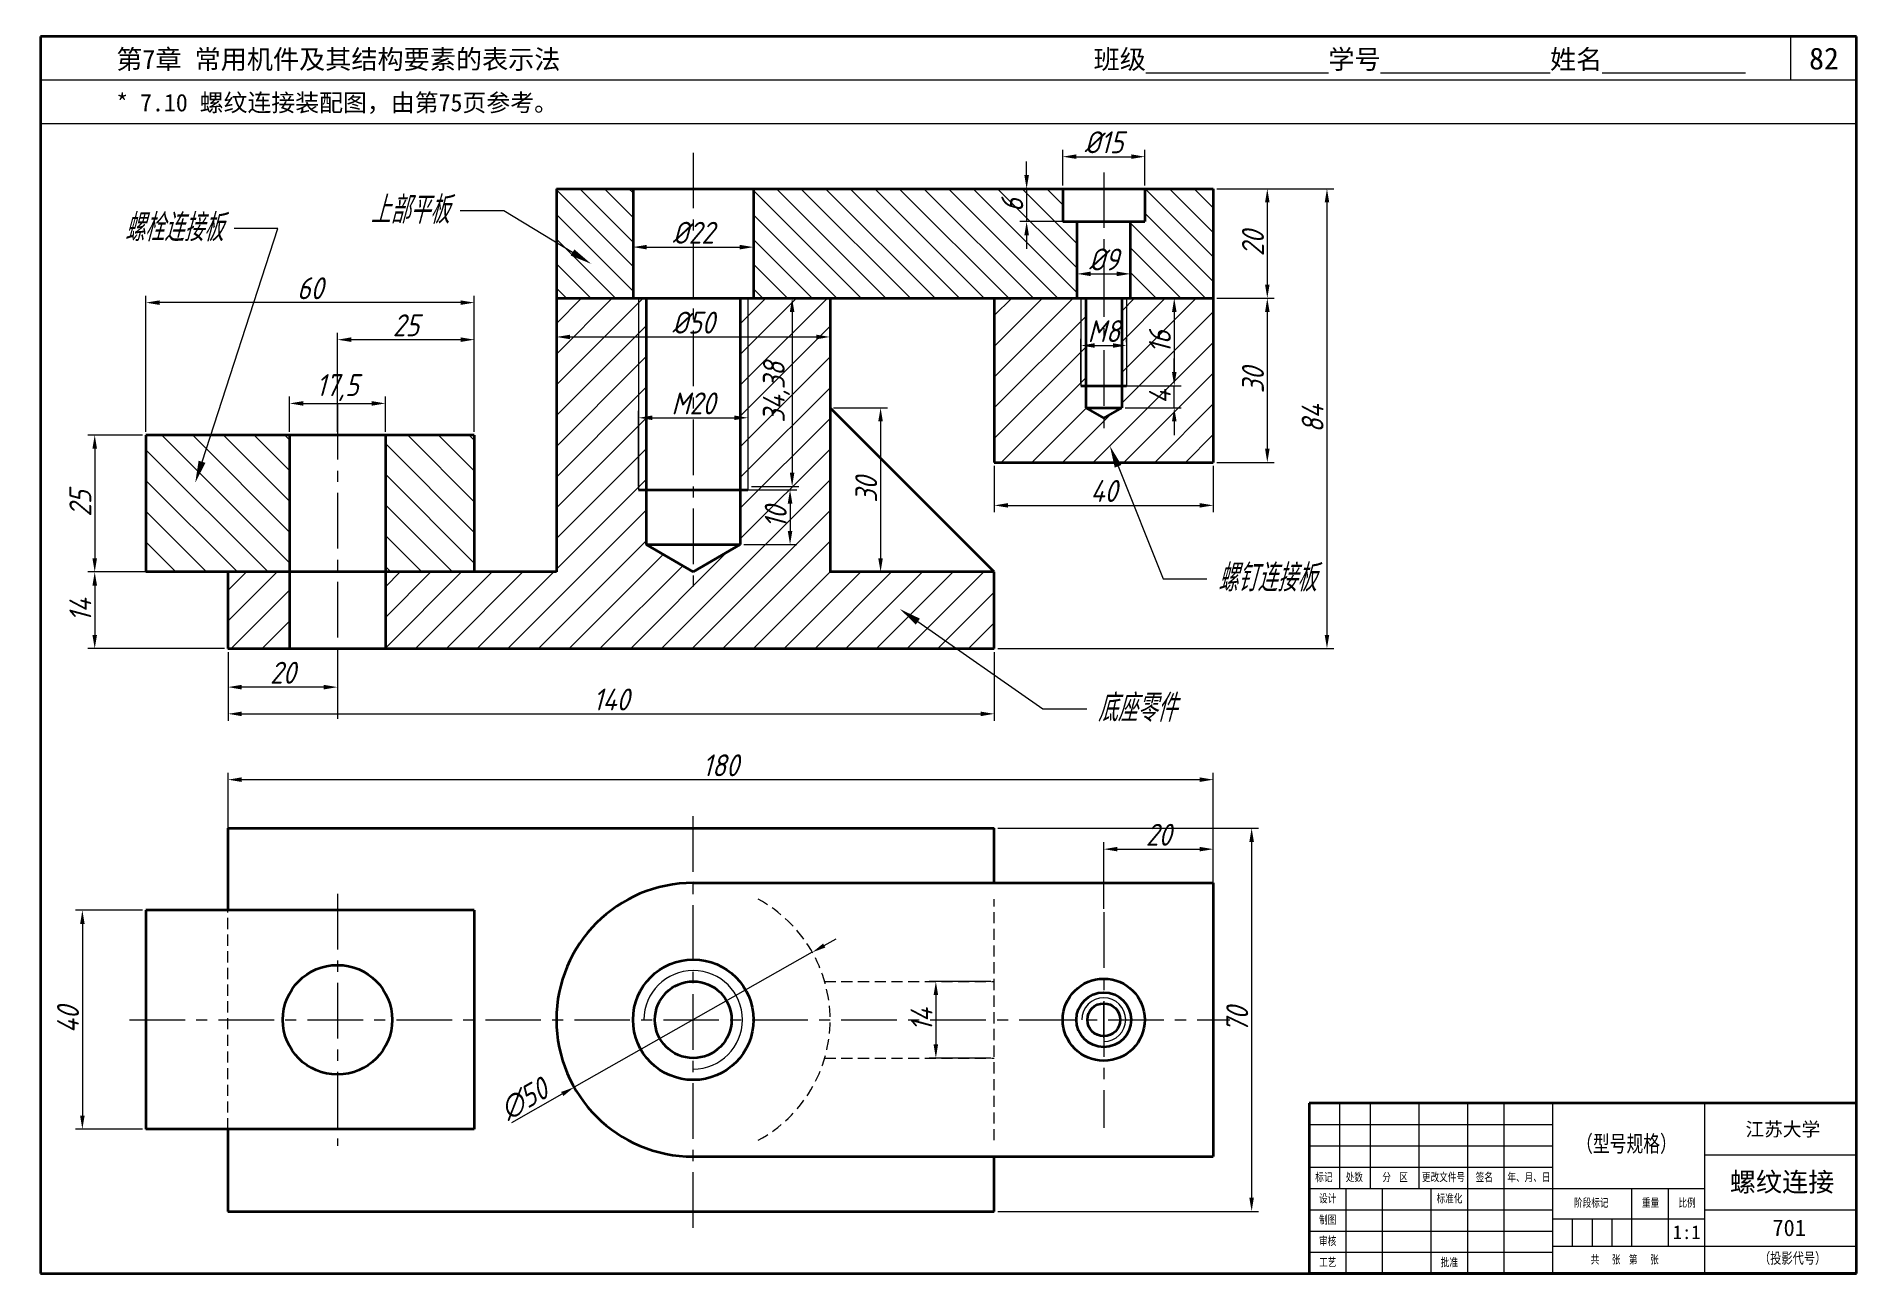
# Model space of a CAD drawing. Header units: millimetres. Extents: x -11 to 322, y 0 to 226.
import ezdxf
from ezdxf import colors
from ezdxf.entities.mleader import LeaderData, LeaderLine
from ezdxf.math import Vec2, Vec3

# ---------------------------------------------------------------- set-up
doc = ezdxf.new("R2010")
doc.units = ezdxf.units.MM
doc.header["$LTSCALE"] = 0.32
doc.linetypes.add('CENTER', pattern=[50.8, 31.75, -6.35, 6.35, -6.35])
doc.linetypes.add('HIDDEN', pattern=[9.525, 6.35, -3.175])
for name, color, linetype in [('点画线层', 7, 'CENTER'), ('细实线层', 7, 'Continuous'), ('虚线层', 7, 'HIDDEN')]:
    doc.layers.add(name, color=color, linetype=linetype)
doc.layers.add('粗实线层', color=7, linetype='Continuous', lineweight=50)
doc.styles.get("Standard").update_dxf_attribs({"font": 'gbeitc.shx', "height": 4, "bigfont": 'gbcbig.shx'})
doc.styles.add('宋体', font='', dxfattribs={"height": 3})
doc.styles.get('宋体').set_extended_font_data('SimSun')
doc.dimstyles.new('ISO-25', dxfattribs={"dimtxt": 2.5, "dimasz": 2.5, "dimexe": 1.25, "dimexo": 0.625, "dimtad": 1, "dimtxsty": 'Standard', "dimcen": 2.5, "dimadec": 0, "dimazin": 0, "dimtfac": 1, "dimtmove": 0, "dimatfit": 3, "dimfxl": 0, "dimarcsym": 0})
pattern_1 = [(45, (-10.5233, 0), (-2.80633, 2.80633), [])]

# ---------------------------------------------------------------- blocks, each defined once
blk = doc.blocks.new('*D1')
at = {"layer": 'Defpoints', "color": 0}
for p in [(164.47, 53.37), (153.79, 39.37), (164.47, 39.37)]:
    blk.add_point(p, dxfattribs=at)
at = {"layer": '细实线层', "color": 0, "lineweight": -2}
for p, q in [((163.84, 53.37), (152.54, 53.37)), ((153.79, 50.87), (153.79, 41.87)), ((163.84, 39.37), (152.54, 39.37))]:
    blk.add_line(p, q, dxfattribs=at)
at = {"layer": '细实线层', "color": 0}
for points in [[(153.37, 50.87), (154.2, 50.87), (153.79, 53.37)], [(153.37, 41.87), (154.2, 41.87), (153.79, 39.37)]]:
    blk.add_solid(points, dxfattribs=at)
at = {"layer": '细实线层', "color": 0, "insert": (151.16, 46.37), "char_height": 4, "attachment_point": 5, "rotation": 90}
blk.add_mtext('14', dxfattribs=at)
blk = doc.blocks.new('*D2')
at = {"layer": 'Defpoints', "color": 0}
for p in [(204.47, 77.53), (184.47, 66.02), (204.47, 66.02)]:
    blk.add_point(p, dxfattribs=at)
at = {"layer": '细实线层', "color": 0, "lineweight": -2}
for p, q in [((184.47, 66.64), (184.47, 78.78)), ((186.97, 77.53), (201.97, 77.53)), ((204.47, 66.64), (204.47, 78.78))]:
    blk.add_line(p, q, dxfattribs=at)
at = {"layer": '细实线层', "color": 0}
for points in [[(186.97, 77.95), (186.97, 77.12), (184.47, 77.53)], [(201.97, 77.95), (201.97, 77.12), (204.47, 77.53)]]:
    blk.add_solid(points, dxfattribs=at)
at = {"layer": '细实线层', "color": 0, "insert": (194.47, 80.16), "char_height": 4, "attachment_point": 5}
blk.add_mtext('20', dxfattribs=at)
blk = doc.blocks.new('*D3')
at = {"layer": 'Defpoints', "color": 0}
for p in [(164.47, 81.37), (164.47, 11.37), (211.48, 11.37)]:
    blk.add_point(p, dxfattribs=at)
at = {"layer": '细实线层', "color": 0, "lineweight": -2}
for p, q in [((165.09, 81.37), (212.73, 81.37)), ((211.48, 78.87), (211.48, 13.87)), ((165.09, 11.37), (212.73, 11.37))]:
    blk.add_line(p, q, dxfattribs=at)
at = {"layer": '细实线层', "color": 0}
for points in [[(211.06, 78.87), (211.89, 78.87), (211.48, 81.37)], [(211.06, 13.87), (211.89, 13.87), (211.48, 11.37)]]:
    blk.add_solid(points, dxfattribs=at)
at = {"layer": '细实线层', "color": 0, "insert": (208.85, 46.37), "char_height": 4, "attachment_point": 5, "rotation": 90}
blk.add_mtext('70', dxfattribs=at)
blk = doc.blocks.new('*D5')
at = {"layer": 'Defpoints', "color": 0}
for p in [(9.47, 66.37), (-2.14, 26.37), (9.47, 26.37)]:
    blk.add_point(p, dxfattribs=at)
at = {"layer": '细实线层', "color": 0, "lineweight": -2}
for p, q in [((8.84, 66.37), (-3.39, 66.37)), ((-2.14, 63.87), (-2.14, 28.87)), ((8.84, 26.37), (-3.39, 26.37))]:
    blk.add_line(p, q, dxfattribs=at)
at = {"layer": '细实线层', "color": 0}
for points in [[(-2.55, 63.87), (-1.72, 63.87), (-2.14, 66.37)], [(-2.55, 28.87), (-1.72, 28.87), (-2.14, 26.37)]]:
    blk.add_solid(points, dxfattribs=at)
at = {"layer": '细实线层', "color": 0, "insert": (-4.76, 46.37), "char_height": 4, "attachment_point": 5, "rotation": 90}
blk.add_mtext('40', dxfattribs=at)
blk = doc.blocks.new('*D6')
at = {"layer": 'Defpoints', "color": 0}
for p in [(204.47, 90.23), (204.47, 66.64), (24.47, 66.37)]:
    blk.add_point(p, dxfattribs=at)
at = {"layer": '细实线层', "color": 0, "lineweight": -2}
for p, q in [((24.47, 66.99), (24.47, 91.48)), ((26.97, 90.23), (201.97, 90.23)), ((204.47, 67.27), (204.47, 91.48))]:
    blk.add_line(p, q, dxfattribs=at)
at = {"layer": '细实线层', "color": 0}
for points in [[(26.97, 90.65), (26.97, 89.81), (24.47, 90.23)], [(201.97, 90.65), (201.97, 89.81), (204.47, 90.23)]]:
    blk.add_solid(points, dxfattribs=at)
at = {"layer": '细实线层', "color": 0, "insert": (114.47, 92.85), "char_height": 4, "attachment_point": 5}
blk.add_mtext('180', dxfattribs=at)
blk = doc.blocks.new('*D7')
at = {"layer": 'Defpoints', "color": 0}
for p in [(24.47, 114.17), (164.47, 114.17), (164.47, 102.25)]:
    blk.add_point(p, dxfattribs=at)
at = {"layer": '细实线层', "color": 0, "lineweight": -2}
for p, q in [((24.47, 113.54), (24.47, 101)), ((164.47, 113.54), (164.47, 101)), ((26.97, 102.25), (161.97, 102.25))]:
    blk.add_line(p, q, dxfattribs=at)
at = {"layer": '细实线层', "color": 0}
for points in [[(26.97, 102.66), (26.97, 101.83), (24.47, 102.25)], [(161.97, 102.66), (161.97, 101.83), (164.47, 102.25)]]:
    blk.add_solid(points, dxfattribs=at)
at = {"layer": '细实线层', "color": 0, "insert": (94.47, 104.87), "char_height": 4, "attachment_point": 5}
blk.add_mtext('140', dxfattribs=at)
blk = doc.blocks.new('*D9')
at = {"layer": 'Defpoints', "color": 0}
for p in [(24.47, 128.17), (0.12, 114.17), (24.47, 114.17)]:
    blk.add_point(p, dxfattribs=at)
at = {"layer": '细实线层', "color": 0, "lineweight": -2}
for p, q in [((23.84, 128.17), (-1.13, 128.17)), ((0.12, 125.67), (0.12, 116.67)), ((23.84, 114.17), (-1.13, 114.17))]:
    blk.add_line(p, q, dxfattribs=at)
at = {"layer": '细实线层', "color": 0}
for points in [[(-0.3, 125.67), (0.54, 125.67), (0.12, 128.17)], [(-0.3, 116.67), (0.54, 116.67), (0.12, 114.17)]]:
    blk.add_solid(points, dxfattribs=at)
at = {"layer": '细实线层', "color": 0, "insert": (-2.51, 121.17), "char_height": 4, "attachment_point": 5, "rotation": 90}
blk.add_mtext('14', dxfattribs=at)
blk = doc.blocks.new('*D10')
at = {"layer": 'Defpoints', "color": 0}
for p in [(9.47, 153.17), (0.12, 128.17), (9.47, 128.17)]:
    blk.add_point(p, dxfattribs=at)
at = {"layer": '细实线层', "color": 0, "lineweight": -2}
for p, q in [((8.84, 153.17), (-1.13, 153.17)), ((0.12, 150.67), (0.12, 130.67)), ((8.84, 128.17), (-1.13, 128.17))]:
    blk.add_line(p, q, dxfattribs=at)
at = {"layer": '细实线层', "color": 0}
for points in [[(-0.3, 150.67), (0.54, 150.67), (0.12, 153.17)], [(-0.3, 130.67), (0.54, 130.67), (0.12, 128.17)]]:
    blk.add_solid(points, dxfattribs=at)
at = {"layer": '细实线层', "color": 0, "insert": (-2.51, 140.67), "char_height": 4, "attachment_point": 5, "rotation": 90}
blk.add_mtext('25', dxfattribs=at)
blk = doc.blocks.new('*D11')
at = {"layer": 'Defpoints', "color": 0}
for p in [(24.47, 113.54), (44.47, 114.17), (24.47, 107.13)]:
    blk.add_point(p, dxfattribs=at)
at = {"layer": '细实线层', "color": 0, "lineweight": -2}
for p, q in [((44.47, 113.54), (44.47, 105.88)), ((24.47, 112.92), (24.47, 105.88)), ((41.97, 107.13), (26.97, 107.13))]:
    blk.add_line(p, q, dxfattribs=at)
at = {"layer": '细实线层', "color": 0}
for points in [[(26.97, 107.55), (26.97, 106.71), (24.47, 107.13)], [(41.97, 107.55), (41.97, 106.71), (44.47, 107.13)]]:
    blk.add_solid(points, dxfattribs=at)
at = {"layer": '细实线层', "color": 0, "insert": (34.47, 109.76), "char_height": 4, "attachment_point": 5}
blk.add_mtext('20', dxfattribs=at)
blk = doc.blocks.new('*D12')
at = {"layer": 'Defpoints', "color": 0}
for p in [(53.22, 158.96), (35.72, 153.17), (53.22, 153.17)]:
    blk.add_point(p, dxfattribs=at)
at = {"layer": '细实线层', "color": 0, "lineweight": -2}
for p, q in [((35.72, 153.79), (35.72, 160.21)), ((53.22, 153.79), (53.22, 160.21)), ((38.22, 158.96), (50.72, 158.96))]:
    blk.add_line(p, q, dxfattribs=at)
at = {"layer": '细实线层', "color": 0}
for points in [[(38.22, 159.38), (38.22, 158.54), (35.72, 158.96)], [(50.72, 159.38), (50.72, 158.54), (53.22, 158.96)]]:
    blk.add_solid(points, dxfattribs=at)
at = {"layer": '细实线层', "color": 0, "insert": (44.47, 161.84), "char_height": 4, "attachment_point": 5}
blk.add_mtext('17,5', dxfattribs=at)
blk = doc.blocks.new('*D13')
at = {"layer": 'Defpoints', "color": 0}
for p in [(44.47, 170.6), (44.47, 153.17), (69.47, 153.17)]:
    blk.add_point(p, dxfattribs=at)
at = {"layer": '细实线层', "color": 0, "lineweight": -2}
for p, q in [((44.47, 153.79), (44.47, 171.85)), ((66.97, 170.6), (46.97, 170.6)), ((69.47, 153.79), (69.47, 171.85))]:
    blk.add_line(p, q, dxfattribs=at)
at = {"layer": '细实线层', "color": 0}
for points in [[(46.97, 171.02), (46.97, 170.19), (44.47, 170.6)], [(66.97, 171.02), (66.97, 170.19), (69.47, 170.6)]]:
    blk.add_solid(points, dxfattribs=at)
at = {"layer": '细实线层', "color": 0, "insert": (56.97, 173.23), "char_height": 4, "attachment_point": 5}
blk.add_mtext('25', dxfattribs=at)
blk = doc.blocks.new('*D14')
at = {"layer": 'Defpoints', "color": 0}
for p in [(9.47, 177.37), (9.47, 153.17), (69.47, 153.17)]:
    blk.add_point(p, dxfattribs=at)
at = {"layer": '细实线层', "color": 0, "lineweight": -2}
for p, q in [((9.47, 153.79), (9.47, 178.62)), ((66.97, 177.37), (11.97, 177.37)), ((69.47, 153.79), (69.47, 178.62))]:
    blk.add_line(p, q, dxfattribs=at)
at = {"layer": '细实线层', "color": 0}
for points in [[(11.97, 177.78), (11.97, 176.95), (9.47, 177.37)], [(66.97, 177.78), (66.97, 176.95), (69.47, 177.37)]]:
    blk.add_solid(points, dxfattribs=at)
at = {"layer": '细实线层', "color": 0, "insert": (39.47, 179.99), "char_height": 4, "attachment_point": 5}
blk.add_mtext('60', dxfattribs=at)
blk = doc.blocks.new('*D15')
at = {"layer": 'Defpoints', "color": 0}
for p in [(131.22, 58.69), (87.71, 34.04)]:
    blk.add_point(p, dxfattribs=at)
at = {"layer": '细实线层', "color": 0, "lineweight": -2}
for p, q in [((133.39, 59.92), (135.57, 61.16)), ((131.22, 58.69), (87.71, 34.04)), ((76.33, 27.6), (85.54, 32.81))]:
    blk.add_line(p, q, dxfattribs=at)
at = {"layer": '细实线层', "color": 0}
for points in [[(133.19, 60.29), (133.6, 59.56), (131.22, 58.69)], [(85.33, 33.18), (85.74, 32.45), (87.71, 34.04)]]:
    blk.add_solid(points, dxfattribs=at)
at = {"layer": '细实线层', "color": 0, "insert": (78.55, 31.87), "char_height": 4, "attachment_point": 5, "rotation": 29.5338}
blk.add_mtext('∅50', dxfattribs=at)
blk = doc.blocks.new('*D16')
at = {"layer": 'Defpoints', "color": 0}
for p in [(84.47, 178.17), (134.47, 178.17), (134.47, 171.1)]:
    blk.add_point(p, dxfattribs=at)
at = {"layer": '细实线层', "color": 0, "lineweight": -2}
for p, q in [((84.47, 177.54), (84.47, 169.85)), ((134.47, 177.54), (134.47, 169.85)), ((86.97, 171.1), (131.97, 171.1))]:
    blk.add_line(p, q, dxfattribs=at)
at = {"layer": '细实线层', "color": 0}
for points in [[(86.97, 171.51), (86.97, 170.68), (84.47, 171.1)], [(131.97, 171.51), (131.97, 170.68), (134.47, 171.1)]]:
    blk.add_solid(points, dxfattribs=at)
at = {"layer": '细实线层', "color": 0, "insert": (109.47, 173.72), "char_height": 4, "attachment_point": 5}
blk.add_mtext('%%c50', dxfattribs=at)
blk = doc.blocks.new('*D17')
at = {"layer": 'Defpoints', "color": 0}
for p in [(119.47, 156.33), (99.47, 143.17), (119.47, 143.17)]:
    blk.add_point(p, dxfattribs=at)
at = {"layer": '细实线层', "color": 0, "lineweight": -2}
for p, q in [((99.47, 143.79), (99.47, 157.58)), ((101.97, 156.33), (116.97, 156.33)), ((119.47, 143.79), (119.47, 157.58))]:
    blk.add_line(p, q, dxfattribs=at)
at = {"layer": '细实线层', "color": 0}
for points in [[(101.97, 156.75), (101.97, 155.92), (99.47, 156.33)], [(116.97, 156.75), (116.97, 155.92), (119.47, 156.33)]]:
    blk.add_solid(points, dxfattribs=at)
at = {"layer": '细实线层', "color": 0, "insert": (109.47, 158.96), "char_height": 4, "attachment_point": 5}
blk.add_mtext('M20', dxfattribs=at)
blk = doc.blocks.new('*D18')
at = {"layer": 'Defpoints', "color": 0}
for p in [(120.47, 178.17), (119.47, 143.79), (127.53, 143.79)]:
    blk.add_point(p, dxfattribs=at)
at = {"layer": '细实线层', "color": 0, "lineweight": -2}
for p, q in [((121.09, 178.17), (128.78, 178.17)), ((127.53, 175.67), (127.53, 146.29)), ((120.09, 143.79), (128.78, 143.79))]:
    blk.add_line(p, q, dxfattribs=at)
at = {"layer": '细实线层', "color": 0}
for points in [[(127.11, 175.67), (127.94, 175.67), (127.53, 178.17)], [(127.11, 146.29), (127.94, 146.29), (127.53, 143.79)]]:
    blk.add_solid(points, dxfattribs=at)
at = {"layer": '细实线层', "color": 0, "insert": (124.65, 160.98), "char_height": 4, "attachment_point": 5, "rotation": 90}
blk.add_mtext('34,38', dxfattribs=at)
blk = doc.blocks.new('*D19')
at = {"layer": 'Defpoints', "color": 0}
for p in [(98.47, 198.17), (120.47, 198.17), (120.47, 187.51)]:
    blk.add_point(p, dxfattribs=at)
at = {"layer": '细实线层', "color": 0, "lineweight": -2}
for p, q in [((98.47, 197.54), (98.47, 186.26)), ((120.47, 197.54), (120.47, 186.26)), ((100.97, 187.51), (117.97, 187.51))]:
    blk.add_line(p, q, dxfattribs=at)
at = {"layer": '细实线层', "color": 0}
for points in [[(100.97, 187.92), (100.97, 187.09), (98.47, 187.51)], [(117.97, 187.92), (117.97, 187.09), (120.47, 187.51)]]:
    blk.add_solid(points, dxfattribs=at)
at = {"layer": '细实线层', "color": 0, "insert": (109.47, 190.13), "char_height": 4, "attachment_point": 5}
blk.add_mtext('%%c22', dxfattribs=at)
blk = doc.blocks.new('*D20')
at = {"layer": 'Defpoints', "color": 0}
for p in [(118.07, 143.17), (118.07, 133.17), (127.15, 133.17)]:
    blk.add_point(p, dxfattribs=at)
at = {"layer": '细实线层', "color": 0, "lineweight": -2}
for p, q in [((118.69, 143.17), (128.4, 143.17)), ((127.15, 140.67), (127.15, 135.67)), ((118.69, 133.17), (128.4, 133.17))]:
    blk.add_line(p, q, dxfattribs=at)
at = {"layer": '细实线层', "color": 0}
for points in [[(126.73, 140.67), (127.57, 140.67), (127.15, 143.17)], [(126.73, 135.67), (127.57, 135.67), (127.15, 133.17)]]:
    blk.add_solid(points, dxfattribs=at)
at = {"layer": '细实线层', "color": 0, "insert": (124.53, 138.17), "char_height": 4, "attachment_point": 5, "rotation": 90}
blk.add_mtext('10', dxfattribs=at)
blk = doc.blocks.new('*D21')
at = {"layer": 'Defpoints', "color": 0}
for p in [(134.47, 158.17), (134.47, 128.17), (143.69, 128.17)]:
    blk.add_point(p, dxfattribs=at)
at = {"layer": '细实线层', "color": 0, "lineweight": -2}
for p, q in [((135.09, 158.17), (144.94, 158.17)), ((143.69, 155.67), (143.69, 130.67)), ((135.09, 128.17), (144.94, 128.17))]:
    blk.add_line(p, q, dxfattribs=at)
at = {"layer": '细实线层', "color": 0}
for points in [[(143.27, 155.67), (144.1, 155.67), (143.69, 158.17)], [(143.27, 130.67), (144.1, 130.67), (143.69, 128.17)]]:
    blk.add_solid(points, dxfattribs=at)
at = {"layer": '细实线层', "color": 0, "insert": (141.06, 143.17), "char_height": 4, "attachment_point": 5, "rotation": 90}
blk.add_mtext('30', dxfattribs=at)
blk = doc.blocks.new('*D22')
at = {"layer": 'Defpoints', "color": 0}
for p in [(191.97, 204.03), (176.97, 198.17), (191.97, 198.17)]:
    blk.add_point(p, dxfattribs=at)
at = {"layer": '细实线层', "color": 0, "lineweight": -2}
for p, q in [((176.97, 198.79), (176.97, 205.28)), ((179.47, 204.03), (189.47, 204.03)), ((191.97, 198.79), (191.97, 205.28))]:
    blk.add_line(p, q, dxfattribs=at)
at = {"layer": '细实线层', "color": 0}
for points in [[(179.47, 204.45), (179.47, 203.62), (176.97, 204.03)], [(189.47, 204.45), (189.47, 203.62), (191.97, 204.03)]]:
    blk.add_solid(points, dxfattribs=at)
at = {"layer": '细实线层', "color": 0, "insert": (184.47, 206.66), "char_height": 4, "attachment_point": 5}
blk.add_mtext('%%c15', dxfattribs=at)
blk = doc.blocks.new('*D23')
at = {"layer": 'Defpoints', "color": 0}
for p in [(191.97, 198.17), (170.37, 192.17), (191.97, 192.17)]:
    blk.add_point(p, dxfattribs=at)
at = {"layer": '细实线层', "color": 0, "lineweight": -2}
for p, q in [((170.37, 200.67), (170.37, 203.17)), ((191.34, 198.17), (169.12, 198.17)), ((170.37, 198.17), (170.37, 192.17)), ((191.34, 192.17), (169.12, 192.17)), ((170.37, 189.67), (170.37, 187.17))]:
    blk.add_line(p, q, dxfattribs=at)
at = {"layer": '细实线层', "color": 0}
for points in [[(169.95, 200.67), (170.79, 200.67), (170.37, 198.17)], [(169.95, 189.67), (170.79, 189.67), (170.37, 192.17)]]:
    blk.add_solid(points, dxfattribs=at)
at = {"layer": '细实线层', "color": 0, "insert": (167.75, 195.17), "char_height": 4, "attachment_point": 5, "rotation": 90}
blk.add_mtext('6', dxfattribs=at)
blk = doc.blocks.new('*D24')
at = {"layer": 'Defpoints', "color": 0}
for p in [(204.47, 198.17), (204.47, 178.17), (214.34, 178.17)]:
    blk.add_point(p, dxfattribs=at)
at = {"layer": '细实线层', "color": 0, "lineweight": -2}
for p, q in [((205.09, 198.17), (215.59, 198.17)), ((214.34, 195.67), (214.34, 180.67)), ((205.09, 178.17), (215.59, 178.17))]:
    blk.add_line(p, q, dxfattribs=at)
at = {"layer": '细实线层', "color": 0}
for points in [[(213.93, 195.67), (214.76, 195.67), (214.34, 198.17)], [(213.93, 180.67), (214.76, 180.67), (214.34, 178.17)]]:
    blk.add_solid(points, dxfattribs=at)
at = {"layer": '细实线层', "color": 0, "insert": (211.72, 188.17), "char_height": 4, "attachment_point": 5, "rotation": 90}
blk.add_mtext('20', dxfattribs=at)
blk = doc.blocks.new('*D25')
at = {"layer": 'Defpoints', "color": 0}
for p in [(205.09, 178.17), (204.47, 148.17), (214.34, 148.17)]:
    blk.add_point(p, dxfattribs=at)
at = {"layer": '细实线层', "color": 0, "lineweight": -2}
for p, q in [((205.72, 178.17), (215.59, 178.17)), ((214.34, 175.67), (214.34, 150.67)), ((205.09, 148.17), (215.59, 148.17))]:
    blk.add_line(p, q, dxfattribs=at)
at = {"layer": '细实线层', "color": 0}
for points in [[(213.93, 175.67), (214.76, 175.67), (214.34, 178.17)], [(213.93, 150.67), (214.76, 150.67), (214.34, 148.17)]]:
    blk.add_solid(points, dxfattribs=at)
at = {"layer": '细实线层', "color": 0, "insert": (211.72, 163.17), "char_height": 4, "attachment_point": 5, "rotation": 90}
blk.add_mtext('30', dxfattribs=at)
blk = doc.blocks.new('*D26')
at = {"layer": 'Defpoints', "color": 0}
for p in [(205.09, 198.17), (164.47, 114.17), (225.24, 114.17)]:
    blk.add_point(p, dxfattribs=at)
at = {"layer": '细实线层', "color": 0, "lineweight": -2}
for p, q in [((205.72, 198.17), (226.49, 198.17)), ((225.24, 195.67), (225.24, 116.67)), ((165.09, 114.17), (226.49, 114.17))]:
    blk.add_line(p, q, dxfattribs=at)
at = {"layer": '细实线层', "color": 0}
for points in [[(224.83, 195.67), (225.66, 195.67), (225.24, 198.17)], [(224.83, 116.67), (225.66, 116.67), (225.24, 114.17)]]:
    blk.add_solid(points, dxfattribs=at)
at = {"layer": '细实线层', "color": 0, "insert": (222.62, 156.17), "char_height": 4, "attachment_point": 5, "rotation": 90}
blk.add_mtext('84', dxfattribs=at)
blk = doc.blocks.new('*D27')
at = {"layer": 'Defpoints', "color": 0}
for p in [(164.47, 148.17), (204.47, 148.17), (204.47, 140.33)]:
    blk.add_point(p, dxfattribs=at)
at = {"layer": '细实线层', "color": 0, "lineweight": -2}
for p, q in [((164.47, 147.54), (164.47, 139.08)), ((204.47, 147.54), (204.47, 139.08)), ((166.97, 140.33), (201.97, 140.33))]:
    blk.add_line(p, q, dxfattribs=at)
at = {"layer": '细实线层', "color": 0}
for points in [[(166.97, 140.75), (166.97, 139.92), (164.47, 140.33)], [(201.97, 140.75), (201.97, 139.92), (204.47, 140.33)]]:
    blk.add_solid(points, dxfattribs=at)
at = {"layer": '细实线层', "color": 0, "insert": (184.47, 142.96), "char_height": 4, "attachment_point": 5}
blk.add_mtext('40', dxfattribs=at)
blk = doc.blocks.new('*D28')
at = {"layer": 'Defpoints', "color": 0}
for p in [(189.34, 182.62), (179.59, 178.17), (189.34, 178.17)]:
    blk.add_point(p, dxfattribs=at)
at = {"layer": '细实线层', "color": 0, "lineweight": -2}
for p, q in [((179.59, 178.79), (179.59, 183.87)), ((189.34, 178.79), (189.34, 183.87)), ((182.09, 182.62), (186.84, 182.62))]:
    blk.add_line(p, q, dxfattribs=at)
at = {"layer": '细实线层', "color": 0}
for points in [[(182.09, 183.04), (182.09, 182.21), (179.59, 182.62)], [(186.84, 183.04), (186.84, 182.21), (189.34, 182.62)]]:
    blk.add_solid(points, dxfattribs=at)
at = {"layer": '细实线层', "color": 0, "insert": (184.47, 185.25), "char_height": 4, "attachment_point": 5}
blk.add_mtext('%%c9', dxfattribs=at)
blk = doc.blocks.new('*D29')
at = {"layer": 'Defpoints', "color": 0}
for p in [(188.64, 169.53), (188.64, 169.53), (180.29, 162.17)]:
    blk.add_point(p, dxfattribs=at)
at = {"layer": '细实线层', "color": 0, "lineweight": -2}
for p, q in [((180.29, 162.79), (180.29, 170.78)), ((188.64, 170.16), (188.64, 170.78)), ((182.79, 169.53), (186.14, 169.53))]:
    blk.add_line(p, q, dxfattribs=at)
at = {"layer": '细实线层', "color": 0}
for points in [[(182.79, 169.95), (182.79, 169.12), (180.29, 169.53)], [(186.14, 169.95), (186.14, 169.12), (188.64, 169.53)]]:
    blk.add_solid(points, dxfattribs=at)
at = {"layer": '细实线层', "color": 0, "insert": (184.47, 172.16), "char_height": 4, "attachment_point": 5}
blk.add_mtext('M8', dxfattribs=at)
blk = doc.blocks.new('*D30')
at = {"layer": 'Defpoints', "color": 0}
for p in [(187.77, 178.17), (187.77, 162.17), (197.34, 162.17)]:
    blk.add_point(p, dxfattribs=at)
at = {"layer": '细实线层', "color": 0, "lineweight": -2}
for p, q in [((188.39, 178.17), (198.59, 178.17)), ((197.34, 175.67), (197.34, 164.67)), ((188.39, 162.17), (198.59, 162.17))]:
    blk.add_line(p, q, dxfattribs=at)
at = {"layer": '细实线层', "color": 0}
for points in [[(196.93, 175.67), (197.76, 175.67), (197.34, 178.17)], [(196.93, 164.67), (197.76, 164.67), (197.34, 162.17)]]:
    blk.add_solid(points, dxfattribs=at)
at = {"layer": '细实线层', "color": 0, "insert": (194.72, 170.17), "char_height": 4, "attachment_point": 5, "rotation": 90}
blk.add_mtext('16', dxfattribs=at)
blk = doc.blocks.new('*D31')
at = {"layer": 'Defpoints', "color": 0}
for p in [(187.77, 162.17), (197.34, 162.17), (187.77, 158.17)]:
    blk.add_point(p, dxfattribs=at)
at = {"layer": '细实线层', "color": 0, "lineweight": -2}
for p, q in [((197.34, 164.67), (197.34, 167.17)), ((188.39, 162.17), (198.59, 162.17)), ((197.34, 158.17), (197.34, 162.17)), ((188.39, 158.17), (198.59, 158.17)), ((197.34, 155.67), (197.34, 153.17))]:
    blk.add_line(p, q, dxfattribs=at)
at = {"layer": '细实线层', "color": 0}
for points in [[(196.93, 164.67), (197.76, 164.67), (197.34, 162.17)], [(196.93, 155.67), (197.76, 155.67), (197.34, 158.17)]]:
    blk.add_solid(points, dxfattribs=at)
at = {"layer": '细实线层', "color": 0, "insert": (194.72, 160.17), "char_height": 4, "attachment_point": 5, "rotation": 90}
blk.add_mtext('4', dxfattribs=at)

msp = doc.modelspace()

# ---------------------------------------------------------------- hatches: boundary and pattern name
at = {"layer": '细实线层'}
h = msp.add_hatch(dxfattribs=at)
h.set_pattern_fill('ANSI31', color=256, angle=90, style=0)
h.set_pattern_definition([(135, (-44.2298, -28.081), (-2.245064, -2.245064), [])])
h.paths.add_polyline_path([(98.466, 198.168), (84.466, 198.168), (84.466, 178.168), (98.466, 178.168)])
h.paths.add_polyline_path([(120.466, 198.168), (120.466, 178.168), (129.37, 178.168), (179.591, 178.168), (179.591, 192.168), (177.966, 192.168), (176.966, 192.168), (176.966, 198.168), (167.997, 198.168)])
h.paths.add_polyline_path([(191.966, 192.168), (189.341, 192.168), (189.341, 178.168), (198.07, 178.168), (204.466, 178.168), (204.466, 198.168), (191.966, 198.168)])
h = msp.add_hatch(dxfattribs=at)
h.set_pattern_fill('ANSI31', color=256, scale=1.25, style=0)
h.set_pattern_definition(pattern_1)
h.paths.add_polyline_path([(119.466, 143.168), (118.066, 143.168), (118.066, 133.168), (109.466, 128.203), (100.866, 133.168), (100.866, 143.168), (99.466, 143.168), (99.466, 178.168), (84.466, 178.168), (84.466, 128.168), (53.216, 128.168), (53.216, 114.168), (164.466, 114.168), (164.466, 128.168), (134.466, 128.168), (134.466, 178.168), (119.466, 178.168)])
h = msp.add_hatch(dxfattribs=at)
h.set_pattern_fill('ANSI31', color=256, scale=1.25, style=0)
h.set_pattern_definition(pattern_1)
h.paths.add_polyline_path([(99.466, 143.168), (100.866, 143.168), (100.866, 178.168), (99.466, 178.168)])
h.paths.add_polyline_path([(119.466, 178.168), (118.066, 178.168), (118.066, 153.168), (118.066, 143.168), (119.466, 143.168)])
h = msp.add_hatch(dxfattribs=at)
h.set_pattern_fill('ANSI31', color=256, scale=1.25, style=0)
h.set_pattern_definition(pattern_1)
h.paths.add_polyline_path([(180.291, 178.168), (164.466, 178.168), (164.466, 148.168), (204.466, 148.168), (204.466, 178.168), (188.641, 178.168), (188.641, 162.168), (187.766, 162.168), (187.766, 158.168), (184.466, 156.263), (181.166, 158.168), (181.166, 162.168), (180.291, 162.168)])
h.paths.add_polyline_path([(180.291, 162.168), (181.166, 162.168), (181.166, 178.168), (180.291, 178.168)], flags=16)
h.paths.add_polyline_path([(187.766, 162.168), (188.641, 162.168), (188.641, 178.168), (187.766, 178.168)], flags=17)
h = msp.add_hatch(dxfattribs=at)
h.set_pattern_fill('ANSI31', color=256, scale=1.25, angle=90)
h.set_pattern_definition([(135, (-11.0457, -42.2837), (-2.80633, -2.80633), [])])
h.paths.add_polyline_path([(35.716, 153.168), (9.466, 153.168), (9.466, 128.168), (35.716, 128.168)])
h.paths.add_polyline_path([(69.466, 153.168), (53.216, 153.168), (53.216, 128.168), (69.466, 128.168)])
h = msp.add_hatch(dxfattribs=at)
h.set_pattern_fill('ANSI31', color=256, scale=1.25, style=0)
h.set_pattern_definition(pattern_1)
h.paths.add_polyline_path([(35.716, 128.168), (24.466, 128.168), (24.466, 114.168), (35.716, 114.168)])

# ---------------------------------------------------------------- linework, layer by layer
at = {"lineweight": 50}
for p, q in [((322, 226), (-9.772, 226)), ((-9.772, 226), (-9.772, 0)), ((322, 0), (322, 226)), ((322, 31.111), (222, 31.111)), ((222, 31.111), (222, 0)), ((-9.772, 0), (322, 0)), ((322, 0), (222, 0))]:
    msp.add_line(p, q, dxfattribs=at)
for p, q in [((310, 218), (310, 226)), ((322, 218), (-9.772, 218)), ((322, 210), (-9.772, 210)), ((227.556, 31.111), (227.556, 15.556)), ((233.111, 31.111), (233.111, 15.556)), ((242, 31.111), (242, 15.556)), ((250.889, 31.111), (250.889, 0)), ((257.556, 31.111), (257.556, 0)), ((266.444, 31.111), (266.444, 0)), ((294.222, 31.111), (294.222, 0)), ((222, 27.222), (266.444, 27.222)), ((222, 23.333), (266.444, 23.333)), ((294.222, 21.667), (322, 21.667)), ((222, 19.444), (266.444, 19.444)), ((222, 15.556), (294.222, 15.556)), ((228.667, 15.556), (228.667, 0)), ((235.333, 15.556), (235.333, 0)), ((244.222, 15.556), (244.222, 0)), ((280.889, 15.556), (280.889, 5)), ((287.556, 15.556), (287.556, 5)), ((222, 11.667), (266.444, 11.667)), ((266.444, 10), (294.222, 10)), ((270.056, 10), (270.056, 5)), ((273.667, 10), (273.667, 5)), ((277.278, 10), (277.278, 5)), ((294.222, 11.667), (322, 11.667)), ((222, 7.778), (266.444, 7.778)), ((222, 3.889), (266.444, 3.889)), ((266.444, 5), (322, 5)), ((294.222, 5), (300.196, 5)), ((294.222, 5), (300.196, 5))]:
    msp.add_line(p, q)
at = {"layer": '点画线层'}
for p, q in [((109.466, 204.76), (109.466, 123.777)), ((184.466, 201.168), (184.466, 152.934)), ((44.466, 158.853), (44.466, 101.345)), ((109.466, 8.368), (109.466, 84.368)), ((44.466, 69.368), (44.466, 23.368)), ((184.466, 66.02), (184.466, 26.603)), ((184.466, 43.068), (184.466, 49.668)), ((6.466, 46.368), (207.466, 46.368))]:
    msp.add_line(p, q, dxfattribs=at)
at = {"layer": '粗实线层', "color": 1}
for p, q in [((84.466, 198.168), (84.466, 178.168)), ((109.466, 71.368), (204.466, 71.368)), ((204.466, 71.368), (204.466, 21.368)), ((109.466, 21.368), (204.466, 21.368))]:
    msp.add_line(p, q, dxfattribs=at)
at = {"layer": '粗实线层'}
for p, q in [((84.466, 198.168), (204.466, 198.168)), ((98.466, 198.168), (98.466, 178.168)), ((120.466, 198.168), (120.466, 178.168)), ((176.966, 198.168), (176.966, 192.168)), ((191.966, 198.168), (191.966, 192.168)), ((204.466, 198.168), (204.466, 148.168)), ((176.966, 192.168), (191.966, 192.168)), ((177.966, 192.168), (190.966, 192.168)), ((179.591, 178.168), (179.591, 192.168)), ((189.341, 178.168), (189.341, 192.168)), ((84.466, 178.168), (84.466, 128.168)), ((84.466, 178.168), (99.466, 178.168)), ((99.466, 178.168), (119.466, 178.168)), ((100.866, 178.168), (100.866, 133.168)), ((118.066, 178.168), (118.066, 133.168)), ((119.466, 178.168), (188.641, 178.168)), ((134.466, 178.168), (134.466, 128.168)), ((164.466, 178.168), (164.466, 148.168)), ((181.166, 178.168), (181.166, 158.168)), ((187.766, 178.168), (187.766, 158.168)), ((188.641, 178.168), (204.466, 178.168)), ((180.291, 162.168), (188.641, 162.168)), ((164.466, 128.168), (134.466, 158.168)), ((181.166, 158.168), (187.766, 158.168)), ((181.166, 158.168), (184.466, 156.263)), ((184.466, 156.263), (187.766, 158.168)), ((9.466, 153.168), (9.466, 128.168)), ((69.466, 153.168), (9.466, 153.168)), ((35.716, 153.168), (35.716, 114.168)), ((53.216, 153.168), (53.216, 114.168)), ((69.466, 153.168), (69.466, 128.168)), ((164.466, 148.168), (204.466, 148.168)), ((99.466, 143.168), (119.466, 143.168)), ((100.866, 133.168), (118.066, 133.168)), ((100.866, 133.168), (109.466, 128.203)), ((109.466, 128.203), (118.066, 133.168)), ((52.466, 128.168), (9.466, 128.168)), ((24.466, 128.168), (24.466, 114.168)), ((84.466, 128.168), (52.466, 128.168)), ((164.466, 128.168), (134.466, 128.168)), ((164.466, 114.168), (164.466, 128.168)), ((24.466, 114.168), (164.466, 114.168)), ((24.466, 81.368), (24.466, 66.368)), ((24.466, 81.368), (164.466, 81.368)), ((164.466, 71.368), (164.466, 81.368)), ((9.466, 66.368), (9.466, 26.368)), ((69.466, 66.368), (9.466, 66.368)), ((69.466, 66.368), (69.466, 26.368)), ((69.466, 26.368), (9.466, 26.368)), ((24.466, 26.368), (24.466, 11.368)), ((164.466, 11.368), (164.466, 21.368)), ((24.466, 11.368), (164.466, 11.368))]:
    msp.add_line(p, q, dxfattribs=at)
for centre, radius in [((109.466, 46.368), 11), ((44.466, 46.368), 10), ((109.466, 46.368), 7), ((184.466, 46.368), 7.5), ((184.466, 46.368), 5), ((184.466, 46.368), 3)]:
    msp.add_circle(centre, radius, dxfattribs=at)
at = {"layer": '粗实线层', "color": 1}
msp.add_arc((109.466, 46.368), 25, 90, 270, dxfattribs=at)
at = {"layer": '细实线层'}
for p, q in [((176.966, 198.168), (167.997, 198.168)), ((99.466, 178.168), (99.466, 143.168)), ((100.866, 153.168), (100.866, 178.168)), ((118.066, 153.168), (118.066, 178.168)), ((119.466, 178.168), (119.466, 143.168)), ((119.466, 178.168), (129.37, 178.168)), ((180.291, 178.168), (180.291, 162.168)), ((188.641, 178.168), (188.641, 162.168)), ((189.166, 178.168), (198.07, 178.168)), ((134.466, 128.168), (147.673, 128.168))]:
    msp.add_line(p, q, dxfattribs=at)
for centre, radius in [((109.466, 46.368), 9), ((184.466, 46.368), 4)]:
    msp.add_arc(centre, radius, 270, 180, dxfattribs=at)
at = {"layer": '虚线层'}
for p, q in [((164.466, 24.368), (164.466, 68.368)), ((24.466, 26.368), (24.466, 66.368)), ((133.466, 53.368), (164.466, 53.368)), ((133.466, 39.368), (164.466, 39.368))]:
    msp.add_line(p, q, dxfattribs=at)
msp.add_arc((109.466, 46.368), 25, 298.35764, 61.64236, dxfattribs=at)

# ---------------------------------------------------------------- texts
at = {"style": '宋体'}
for s, height, p in [('第7章 常用机件及其结构要素的表示法', 3.5, (4.054, 220.072)), ('班级%%U              %%U学号%%U             %%U姓名%%U           ', 3.5, (182.613, 220.072)), ('82', 4, (313.322, 219.963)), ('* 7.10 螺纹连接装配图，由第75页参考。', 3.2, (4.054, 212.299)), ('江苏大学', 2.5, (301.714, 25.118)), ('螺纹连接', 3.5, (298.833, 14.984)), ('1:1', 2.5, (288.408, 6.307)), ('701', 3, (306.62, 6.859))]:
    msp.add_text(s, height=height, dxfattribs=at).set_placement(p)
at = {"style": '宋体', "width": 0.75}
for s, height, p in [('（型号规格）', 3, (270.75, 22.235)), ('标记', 1.5, (223.108, 16.865)), ('处数', 1.5, (228.664, 16.865)), ('分  区', 1.5, (235.347, 16.865)), ('更改文件号', 1.5, (242.591, 16.865)), ('签名', 1.5, (252.412, 16.865)), ('年、月、日', 1.5, (258.206, 16.865)), ('设计', 1.5, (223.805, 12.976)), ('标准化', 1.5, (245.272, 12.976)), ('阶段标记', 1.5, (270.376, 12.196)), ('重量', 1.5, (282.789, 12.196)), ('比例', 1.5, (289.456, 12.196)), ('制图', 1.5, (223.805, 9.087)), ('审核', 1.5, (223.805, 5.198)), ('共   张  第   张', 1.5, (273.421, 1.822)), ('（投影代号）', 2, (304.18, 1.822)), ('工艺', 1.5, (223.805, 1.309)), ('批准', 1.5, (246.027, 1.309))]:
    msp.add_text(s, height=height, dxfattribs=at).set_placement(p)

# ---------------------------------------------------------------- dimensions: what is measured, and where the dimension line sits
at = {"layer": '细实线层'}
for base, p1, p2, text, picture, middle in [((191.966, 204.032), (176.966, 198.168), (191.966, 198.168), '%%c<>', '*D22', (184.466, 206.657)), ((120.466, 187.506), (98.466, 198.168), (120.466, 198.168), '%%c<>', '*D19', (109.466, 190.131)), ((189.341, 182.624), (179.591, 178.168), (189.341, 178.168), '%%c9', '*D28', (184.466, 185.249)), ((188.641, 169.532), (180.291, 162.168), (188.641, 169.532), 'M8', '*D29', (184.466, 172.157)), ((119.466, 156.332), (99.466, 143.168), (119.466, 143.168), 'M<>', '*D17', (109.466, 158.957))]:
    dim = msp.add_linear_dim(base=base, p1=p1, p2=p2, text=text, dimstyle='ISO-25', dxfattribs=at)
    dim.commit()
    dim.dimension.update_dxf_attribs({"geometry": picture, "text_midpoint": middle})
for base, p1, p2, picture, middle in [((170.371, 192.168), (191.966, 198.168), (191.966, 192.168), '*D23', (167.746, 195.168)), ((225.242, 114.168), (205.091, 198.168), (164.466, 114.168), '*D26', (222.617, 156.168)), ((214.343, 178.168), (204.466, 198.168), (204.466, 178.168), '*D24', (211.718, 188.168)), ((127.525847507, 143.793041706), (120.465714008, 178.168041706), (119.465714008, 143.793041706), '*D18', (124.650847507, 160.980541706)), ((197.342, 162.168), (187.766, 178.168), (187.766, 162.168), '*D30', (194.717, 170.168)), ((214.343, 148.168), (205.091, 178.168), (204.466, 148.168), '*D25', (211.718, 163.168)), ((197.342, 162.168), (187.766, 158.168), (187.766, 162.168), '*D31', (194.717, 160.168)), ((143.687, 128.168), (134.466, 158.168), (134.466, 128.168), '*D21', (141.062, 143.168)), ((0.119, 128.168), (9.466, 153.168), (9.466, 128.168), '*D10', (-2.506, 140.668)), ((127.15, 133.168), (118.066, 143.168), (118.066, 133.168), '*D20', (124.525, 138.168)), ((0.119, 114.168), (24.466, 128.168), (24.466, 114.168), '*D9', (-2.506, 121.168)), ((211.477, 11.368), (164.466, 81.368), (164.466, 11.368), '*D3', (208.852, 46.368)), ((-2.136, 26.368), (9.466, 66.368), (9.466, 26.368), '*D5', (-4.761, 46.368)), ((153.786, 39.368), (164.466, 53.368), (164.466, 39.368), '*D1', (151.161, 46.368))]:
    dim = msp.add_linear_dim(base=base, p1=p1, p2=p2, angle=90, dimstyle='ISO-25', dxfattribs=at)
    dim.commit()
    dim.dimension.update_dxf_attribs({"geometry": picture, "text_midpoint": middle})
for base, p1, p2, picture, middle in [((9.466, 177.365), (69.466, 153.168), (9.466, 153.168), '*D14', (39.466, 179.99)), ((44.466, 170.605), (69.466, 153.168), (44.466, 153.168), '*D13', (56.966, 173.23)), ((53.216, 158.962), (35.716, 153.168), (53.216, 153.168), '*D12', (44.466, 161.837)), ((204.466, 140.332), (164.466, 148.168), (204.466, 148.168), '*D27', (184.466, 142.957)), ((164.466, 102.248), (24.466, 114.168), (164.466, 114.168), '*D7', (94.466, 104.873)), ((24.466, 107.13), (44.466, 114.168), (24.466, 113.543), '*D11', (34.466, 109.755)), ((204.466, 90.229), (24.466, 66.368), (204.466, 66.645), '*D6', (114.466, 92.854)), ((204.466, 77.532), (184.466, 66.02), (204.466, 66.02), '*D2', (194.466, 80.157))]:
    dim = msp.add_linear_dim(base=base, p1=p1, p2=p2, dimstyle='ISO-25', dxfattribs=at)
    dim.commit()
    dim.dimension.update_dxf_attribs({"geometry": picture, "text_midpoint": middle})
dim = msp.add_linear_dim(base=(134.466, 171.098), p1=(84.466, 178.168), p2=(134.466, 178.168), text='%%c<>', dimstyle='ISO-25', dxfattribs=at)
dim.commit()
dim.dimension.update_dxf_attribs({"geometry": '*D16', "text_midpoint": (109.466, 171.098), "dimtype": 160})
dim = msp.add_diameter_dim_2p(p1=(131.217, 58.692), p2=(87.714, 34.045), dimstyle='ISO-25', dxfattribs=at)
dim.commit()
dim.dimension.update_dxf_attribs({"geometry": '*D15', "text_midpoint": (78.553, 31.872)})

# ---------------------------------------------------------------- leaders
ml = msp.add_multileader_mtext('Standard', dxfattribs=at)
ml.set_content('上部平板', color=256)
ml.set_leader_properties()
ml.build(insert=Vec2(0, 0))
ctx = ml.context
ctx.base_point, ctx.char_height, ctx.plane_origin = Vec3(48.708, 194.149), 5, Vec3(90.828, 184.448)
ctx.text_align_type = 2
notes = []
notes.append((ctx, [(0, (1, 1, 0), (74.88, 194.149), (-1, 0), 8, [(0, [(90.828, 184.448)], 0, [])])]))
ctx.mtext.insert, ctx.mtext.alignment, ctx.mtext.flow_direction = Vec3(64.88, 196.815), 3, 5
ml = msp.add_multileader_mtext('Standard', dxfattribs=at)
ml.set_content('螺栓连接板', color=256)
ml.set_leader_properties()
ml.build(insert=Vec2(0, 0))
ctx = ml.context
ctx.base_point, ctx.char_height, ctx.plane_origin = Vec3(3.813, 190.916), 5, Vec3(18.486, 144.49)
ctx.text_align_type = 2
notes.append((ctx, [(0, (1, 1, 0), (33.57, 190.916), (-1, 0), 8, [(0, [(18.486, 144.49)], 0, [])])]))
ctx.mtext.insert, ctx.mtext.alignment, ctx.mtext.flow_direction = Vec3(23.57, 193.581), 3, 5
ml = msp.add_multileader_mtext('Standard', dxfattribs=at)
ml.set_content('螺钉连接板', color=256)
ml.set_leader_properties()
ml.build(insert=Vec2(0, 0))
ctx = ml.context
ctx.base_point, ctx.char_height, ctx.plane_origin = Vec3(203.297, 126.936), 5, Vec3(185.59, 151.188)
notes.append((ctx, [(0, (1, 1, 0), (195.297, 126.936), (1, 0), 8, [(0, [(185.59, 151.188)], 0, [])])]))
ctx.mtext.insert, ctx.mtext.flow_direction = Vec3(205.297, 129.601), 5
ml = msp.add_multileader_mtext('Standard', dxfattribs=at)
ml.set_content('底座零件', color=256)
ml.set_leader_properties()
ml.build(insert=Vec2(0, 0))
ctx = ml.context
ctx.base_point, ctx.char_height, ctx.plane_origin = Vec3(181.34, 103.145), 5, Vec3(147.223, 121.392)
notes.append((ctx, [(0, (1, 1, 0), (173.34, 103.145), (1, 0), 8, [(0, [(147.223, 121.392)], 0, [])])]))
ctx.mtext.insert, ctx.mtext.flow_direction = Vec3(183.34, 105.838), 5
for ctx, leaders in notes:
    for number, flags, end, landing, length, lines in leaders:
        leader = LeaderData()
        leader.index, (leader.has_last_leader_line, leader.has_dogleg_vector, leader.attachment_direction) = number, flags
        leader.last_leader_point, leader.dogleg_vector, leader.dogleg_length = Vec3(end), Vec3(landing), length
        for number, points, colour, breaks in lines:
            line = LeaderLine()
            line.index, line.vertices, line.color, line.breaks = number, Vec3.list(points), colors.encode_raw_color(colour), breaks
            leader.lines.append(line)
        ctx.leaders.append(leader)

doc.saveas('drawing.dxf')
